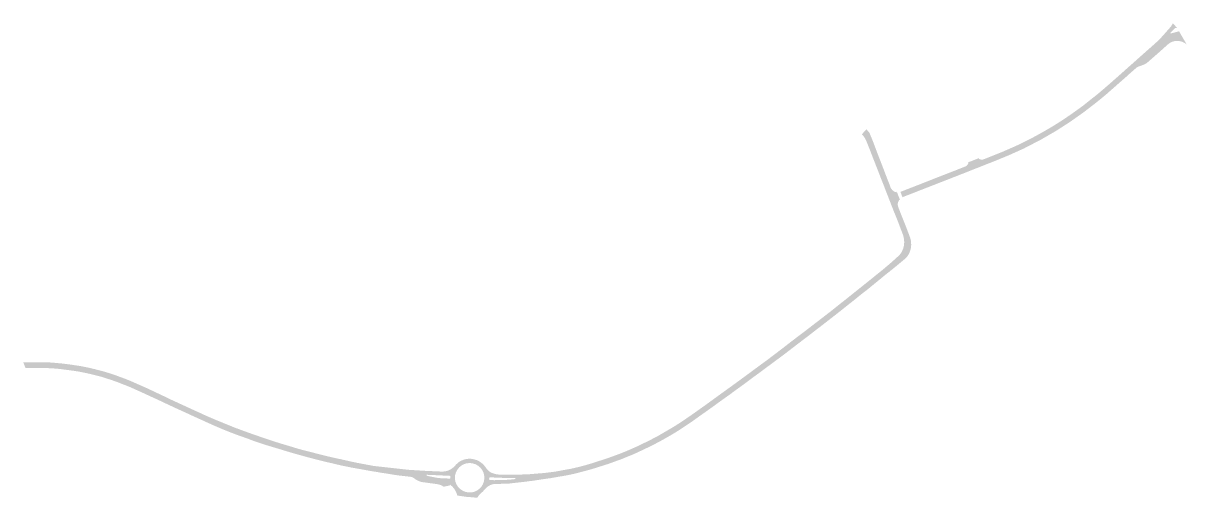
# Model space of a CAD drawing. Header units: inches. Extents: x 96691 to 101795, y 436648 to 442008.
# Drawn here: x 96691 to 97917, y 436648 to 437147 of the extents above; entities that cross this region are included whole.
import ezdxf

# ---------------------------------------------------------------- set-up
doc = ezdxf.new("R2010")
doc.units = ezdxf.units.IN
doc.header["$MEASUREMENT"] = 0

msp = doc.modelspace()

# ---------------------------------------------------------------- hatches: boundary and pattern name
for points in [[(97886.3, 437115.6), (97876.1, 437106.7), (97875.4, 437106.1), (97875.2, 437105.9), (97875, 437105.8), (97874.9, 437105.7), (97874.7, 437105.5), (97874.5, 437105.4), (97874.3, 437105.3), (97874.2, 437105.1), (97874, 437105), (97873.8, 437104.9), (97873.6, 437104.8), (97873.4, 437104.7), (97873.2, 437104.6), (97873, 437104.5), (97872.8, 437104.4), (97872.6, 437104.3), (97872.4, 437104.2), (97872.2, 437104.1), (97871.7, 437103.8), (97871.4, 437103.7), (97866.7, 437102), (97865.9, 437101.7), (97865.5, 437101.5), (97865, 437101.3), (97864.6, 437101.1), (97864.2, 437100.8), (97863.8, 437100.5), (97863.4, 437100.3), (97862.9, 437099.8), (97862.5, 437099.4), (97861.8, 437098.8), (97856.3, 437094), (97854.9, 437092.7), (97853.3, 437091.2), (97849.7, 437088.1), (97847.1, 437085.8), (97836.2, 437076.2), (97835, 437075.2), (97832, 437072.5), (97828, 437069.2), (97824.6, 437066.4), (97823.4, 437065.4), (97822.1, 437064.4), (97820.5, 437063.1), (97807.7, 437053.3), (97806.6, 437052.5), (97793.8, 437043.5), (97793.2, 437043.1), (97789.6, 437047.9), (97792.7, 437050), (97794.1, 437050.9), (97804.3, 437058.2), (97807.7, 437060.7), (97809.3, 437062), (97823.8, 437073.5), (97826, 437075.4), (97829.9, 437078.7), (97835.3, 437083.4), (97839.3, 437086.9), (97845.2, 437092.1), (97854.6, 437100.5), (97859.6, 437104.9), (97869.9, 437114.1), (97874.4, 437118.1), (97875.3, 437118.9), (97880.1, 437123.1), (97884.9, 437127.4), (97886, 437128.4), (97887.9, 437130.4), (97889.5, 437131.9), (97891, 437133.6), (97892.6, 437135.4), (97893, 437135.8), (97895.8, 437139), (97897.9, 437141.4), (97899.3, 437142.9), (97899.5, 437143.1), (97899.7, 437143.5), (97900.1, 437143.9), (97900.5, 437144.4), (97900.8, 437144.9), (97901.1, 437145.4), (97901.4, 437145.9), (97901.7, 437146.4), (97901.9, 437147), (97902.1, 437147.4), (97906.8, 437142.3), (97906.3, 437142.5), (97906, 437142.5), (97905.6, 437142.5), (97905.2, 437142.5), (97904.9, 437142.4), (97904.5, 437142.2), (97903.7, 437141.4), (97903, 437140.8), (97902.3, 437140.1), (97901.6, 437139.5), (97900.9, 437138.8), (97900.3, 437138.1), (97899.6, 437137.3), (97899.6, 437137), (97899.8, 437136.7), (97900.2, 437136.6), (97900.4, 437136.7), (97907.8, 437138.7), (97908.1, 437138.8), (97908.1, 437138.8), (97908.1, 437138.8), (97908.1, 437138.8), (97908.2, 437138.8), (97908.3, 437138.9), (97908.6, 437139.1), (97916.8, 437125), (97916.5, 437125.3), (97916.2, 437125.5), (97915.9, 437125.7), (97915.7, 437125.9), (97915.4, 437126.1), (97914.9, 437126.4), (97914.5, 437126.7), (97914, 437126.9), (97913.6, 437127.2), (97913.1, 437127.4), (97912.6, 437127.6), (97912.1, 437127.8), (97911.7, 437128), (97911.2, 437128.1), (97910.7, 437128.3), (97910.1, 437128.4), (97909.6, 437128.5), (97909, 437128.6), (97908.6, 437128.7), (97908, 437128.7), (97907.5, 437128.8), (97906.9, 437128.8), (97906.3, 437128.8), (97905.7, 437128.7), (97905.2, 437128.7), (97904.7, 437128.6), (97904.2, 437128.6), (97903.7, 437128.5), (97903.2, 437128.4), (97902.7, 437128.2), (97902.3, 437128.1), (97901.8, 437127.9), (97901.3, 437127.8), (97900.9, 437127.6), (97900.4, 437127.3), (97899.9, 437127.1), (97899.5, 437126.9), (97899.1, 437126.6), (97898.7, 437126.4), (97898.2, 437126.1), (97897.8, 437125.8), (97897.4, 437125.5), (97896.4, 437124.6), (97886.3, 437115.6)], [(97761.4, 437023.9), (97746.9, 437016.4), (97745.4, 437015.6), (97730.3, 437008.8), (97729.1, 437008.3), (97714.6, 437002.3), (97713, 437001.7), (97709.5, 437000.3), (97708.7, 437000), (97704, 436998.2), (97698, 436995.8), (97697.9, 437004.5), (97698.4, 437004.3), (97699, 437004.1), (97699.3, 437004), (97699.7, 437003.9), (97700.1, 437003.8), (97700.5, 437003.8), (97700.9, 437003.8), (97701.3, 437003.8), (97701.6, 437003.8), (97702, 437003.9), (97702.4, 437004), (97702.8, 437004.1), (97704.1, 437004.6), (97709.7, 437006.8), (97721.1, 437011.4), (97722.2, 437011.8), (97735, 437017.4), (97739.8, 437019.6), (97740.9, 437020.1), (97753.1, 437026.2), (97758.1, 437028.9), (97765.5, 437033), (97771.2, 437036.3), (97775.9, 437039.1), (97779.3, 437041.2), (97787.2, 437046.2), (97789.6, 437047.9), (97793.2, 437043.1), (97792.9, 437042.9), (97778.6, 437033.7), (97777.5, 437033.1), (97762.6, 437024.5), (97761.4, 437023.9)], [(97611.5, 436969.5), (97614.5, 436961.8), (97614.7, 436961.3), (97614.4, 436961.4), (97614.2, 436961.5), (97614, 436961.4), (97613.8, 436961.2), (97613.7, 436961), (97613.6, 436960.8), (97613.4, 436960.6), (97613.3, 436960.4), (97613.2, 436960.2), (97613.1, 436960), (97613, 436959.8), (97612.9, 436959.5), (97612.8, 436959.3), (97612.7, 436959.1), (97612.6, 436958.9), (97612.5, 436958.6), (97612.5, 436958.4), (97612.4, 436958.2), (97612.4, 436957.9), (97612.3, 436957.7), (97612.3, 436957.5), (97612.3, 436957.2), (97612.3, 436957), (97612.3, 436956.8), (97612.3, 436956.5), (97612.3, 436956.3), (97612.3, 436956), (97612.3, 436955.8), (97612.4, 436955.6), (97612.4, 436955.3), (97612.5, 436955.1), (97612.5, 436954.9), (97612.6, 436954.6), (97612.7, 436954.4), (97612.7, 436954.2), (97613, 436953.4), (97617.2, 436942.6), (97620.5, 436934.4), (97623.5, 436926.6), (97625.2, 436922), (97625.3, 436921.7), (97625.4, 436921.4), (97625.5, 436921), (97625.6, 436920.7), (97625.7, 436920.3), (97625.8, 436920), (97625.9, 436919.6), (97626, 436919.3), (97626.1, 436918.9), (97626.1, 436918.6), (97626.2, 436918.2), (97626.2, 436917.9), (97626.3, 436917.5), (97626.3, 436917.2), (97626.4, 436916.8), (97626.4, 436916.5), (97626.4, 436916.1), (97626.4, 436915.9), (97626.4, 436915.5), (97626.4, 436915.2), (97626.5, 436914.8), (97626.5, 436914.4), (97626.5, 436914.1), (97626.5, 436913.7), (97626.4, 436913.3), (97626.4, 436913), (97626.4, 436912.6), (97626.4, 436912.2), (97626.3, 436911.9), (97626.3, 436911.5), (97626.2, 436910.8), (97626.1, 436910.5), (97626, 436910.1), (97626, 436909.8), (97625.9, 436909.4), (97625.8, 436909.1), (97625.7, 436908.8), (97625.6, 436908.4), (97625.5, 436908.1), (97625.4, 436907.8), (97625.3, 436907.5), (97625.2, 436907.1), (97625.1, 436906.8), (97624.9, 436906.5), (97624.8, 436906.2), (97624.7, 436905.9), (97624.5, 436905.5), (97624.4, 436905.2), (97624.2, 436904.9), (97624.1, 436904.6), (97623.9, 436904.3), (97623.7, 436904), (97623.6, 436903.7), (97623.4, 436903.4), (97623.2, 436903.1), (97623, 436902.8), (97622.8, 436902.6), (97622.6, 436902.3), (97622.4, 436902), (97622.2, 436901.7), (97622, 436901.5), (97621.8, 436901.2), (97621.5, 436900.9), (97621.3, 436900.7), (97621.1, 436900.4), (97620.9, 436900.2), (97620.6, 436899.9), (97620.4, 436899.7), (97620.1, 436899.4), (97618.7, 436898.3), (97615.6, 436895.7), (97612.5, 436893.1), (97608.6, 436889.9), (97604.6, 436894.7), (97606.2, 436896.1), (97609.2, 436898.8), (97611.5, 436901), (97611.8, 436901.2), (97612.1, 436901.4), (97612.3, 436901.6), (97612.6, 436901.9), (97612.8, 436902.1), (97613.1, 436902.3), (97613.3, 436902.6), (97613.5, 436902.8), (97613.8, 436903), (97614, 436903.3), (97614.2, 436903.5), (97614.4, 436903.8), (97614.7, 436904), (97614.9, 436904.3), (97615.1, 436904.6), (97615.3, 436904.8), (97615.5, 436905.1), (97615.7, 436905.4), (97615.9, 436905.7), (97616, 436905.9), (97616.2, 436906.2), (97616.6, 436906.8), (97616.7, 436907.2), (97616.9, 436907.5), (97617, 436907.8), (97617.2, 436908.1), (97617.3, 436908.5), (97617.5, 436908.8), (97617.6, 436909.1), (97617.7, 436909.5), (97617.9, 436909.8), (97618, 436910.1), (97618.1, 436910.5), (97618.2, 436910.8), (97618.3, 436911.2), (97618.4, 436911.5), (97618.5, 436911.9), (97618.6, 436912.2), (97618.6, 436912.6), (97618.7, 436912.9), (97618.8, 436913.3), (97618.8, 436913.6), (97618.9, 436914), (97618.9, 436914.3), (97619, 436914.7), (97619, 436915.1), (97619, 436915.4), (97619, 436915.8), (97619.1, 436916.1), (97619.1, 436916.5), (97619.1, 436916.9), (97619.1, 436917.2), (97619.1, 436917.6), (97619, 436917.9), (97619, 436918.3), (97619, 436918.5), (97619, 436918.8), (97618.9, 436919.3), (97618.9, 436919.8), (97618.8, 436920.3), (97618.7, 436920.8), (97618.6, 436921.3), (97618.5, 436921.8), (97618.4, 436922.3), (97618.3, 436922.8), (97618.2, 436923.2), (97618.1, 436923.7), (97617.9, 436924.2), (97617.8, 436924.7), (97617.6, 436925.2), (97617.4, 436925.7), (97616.7, 436927.5), (97612.7, 436938.1), (97607.7, 436950.5), (97604, 436960), (97600.9, 436968), (97599.6, 436971.2), (97598, 436975.5), (97596.6, 436979), (97596.1, 436980.2), (97590.6, 436994.4), (97588.4, 437000), (97585, 437008.7), (97583.1, 437013.6), (97578.9, 437024.1), (97578.5, 437024.9), (97578.2, 437025.5), (97577.8, 437026.3), (97577.4, 437026.8), (97576.8, 437027.7), (97576.4, 437028.3), (97575.8, 437028.9), (97575.2, 437029.6), (97574.8, 437029.9), (97574.3, 437030.4), (97579.4, 437035.6), (97580.4, 437034.4), (97580.8, 437034.1), (97581.3, 437033.5), (97581.7, 437033.1), (97582, 437032.8), (97582.3, 437032.2), (97582.6, 437031.7), (97586, 437023.5), (97588.5, 437016.8), (97590.7, 437011), (97594.9, 437000.2), (97595, 437000), (97599.9, 436987.1), (97602.3, 436980.9), (97603.5, 436977.9), (97604.1, 436976.2), (97605.2, 436973.4), (97605.8, 436972.7), (97606.6, 436971.7), (97607.6, 436970.9), (97608.4, 436970.3), (97608.6, 436970.1), (97608.9, 436970), (97609.2, 436969.9), (97609.5, 436969.8), (97609.8, 436969.7), (97610.1, 436969.6), (97610.4, 436969.5), (97610.6, 436969.5), (97610.8, 436969.5), (97611, 436969.5), (97611.2, 436969.7), (97611.3, 436969.9), (97611.3, 436970.1), (97611.5, 436969.5)], [(97652.9, 436978.1), (97635.7, 436971.4), (97622.2, 436966.1), (97622, 436966.1), (97619.7, 436965.2), (97619.6, 436965.1), (97617.3, 436964.2), (97615.1, 436969.8), (97617.6, 436970.8), (97619.6, 436971.5), (97619.9, 436971.7), (97633.6, 436977), (97650.9, 436983.8), (97654.7, 436985.3), (97654.8, 436985.3), (97662.4, 436988.3), (97662.5, 436988.3), (97666.2, 436989.8), (97673.6, 436992.6), (97675.2, 436993.3), (97678, 436994.4), (97681.4, 436995.7), (97682.4, 436996.1), (97683.6, 436996.6), (97683.8, 436996.7), (97684, 436996.8), (97684.2, 436996.9), (97684.4, 436997), (97684.5, 436997.1), (97684.7, 436997.3), (97684.9, 436997.4), (97685, 436997.5), (97685.2, 436997.7), (97685.3, 436997.8), (97685.5, 436998), (97685.6, 436998.1), (97685.7, 436998.3), (97685.9, 436998.5), (97686, 436998.6), (97686.1, 436998.8), (97686.2, 436999), (97686.3, 436999.2), (97686.4, 436999.3), (97686.5, 436999.5), (97686.6, 436999.7), (97686.6, 436999.9), (97686.7, 437000.1), (97686.8, 437000.2), (97686.8, 437000.4), (97686.7, 437000.5), (97686.7, 437000.6), (97686.6, 437000.7), (97686.4, 437000.8), (97686.3, 437000.8), (97686.2, 437000.8), (97687, 437001.1), (97697.4, 437005.2), (97697.9, 437005.4), (97697.8, 437005.3), (97697.7, 437005.1), (97697.6, 437005), (97697.7, 437004.8), (97697.7, 437004.7), (97697.8, 437004.6), (97697.9, 437004.5), (97698, 436995.8), (97684.2, 436990.3), (97683.5, 436990), (97680.3, 436988.8), (97675.7, 436987), (97668.3, 436984.1), (97652.9, 436978.1)], [(97530.2, 436827.5), (97523, 436822), (97522.8, 436821.8), (97522.6, 436821.7), (97522.1, 436821.2), (97517.6, 436817.8), (97515.5, 436816.2), (97513.8, 436814.9), (97511.8, 436813.4), (97507.9, 436810.4), (97505.5, 436808.6), (97504.4, 436807.7), (97500, 436804.4), (97498.9, 436803.5), (97491.2, 436797.6), (97486.6, 436794.2), (97485.1, 436793.1), (97477.8, 436787.7), (97477.7, 436787.6), (97475.1, 436785.7), (97469.5, 436781.5), (97466, 436778.9), (97462.5, 436783.8), (97471.2, 436790.2), (97472.2, 436790.9), (97476.3, 436793.9), (97478.7, 436795.8), (97480.3, 436797), (97486.9, 436802), (97494.2, 436807.6), (97500, 436812.1), (97504.7, 436815.7), (97507.1, 436817.5), (97513.6, 436822.4), (97516, 436824.2), (97517.7, 436825.6), (97520.9, 436828), (97526.7, 436832.5), (97532.5, 436836.9), (97535.8, 436839.5), (97542.2, 436844.4), (97547.9, 436849), (97553.6, 436853.5), (97563.2, 436861.1), (97578.5, 436873.4), (97585, 436878.6), (97592, 436884.2), (97596.8, 436888.1), (97596.8, 436888.1), (97600.1, 436890.9), (97603.2, 436893.5), (97604.6, 436894.7), (97608.6, 436889.9), (97606.9, 436888.5), (97605.8, 436887.7), (97604.5, 436886.6), (97597.3, 436880.9), (97596.9, 436880.5), (97596.4, 436880.1), (97588.7, 436873.8), (97586, 436871.6), (97579.9, 436866.6), (97573.9, 436862), (97572.8, 436861.1), (97565.8, 436855.4), (97562.5, 436852.8), (97561.9, 436852.4), (97557.4, 436848.8), (97552.8, 436845.1), (97548.7, 436841.9), (97543.5, 436837.8), (97531, 436828.1), (97530.2, 436827.5)], [(96808, 436768.9), (96816.2, 436765.3), (96822, 436762.7), (96823.3, 436762.1), (96820.7, 436756.4), (96819.5, 436757), (96808.6, 436761.9), (96805.3, 436763.4), (96804, 436764), (96800.7, 436765.3), (96789.6, 436769.7), (96787.5, 436770.4), (96785, 436771.3), (96773.9, 436774.9), (96771.6, 436775.5), (96768.9, 436776.2), (96762.6, 436777.8), (96756.3, 436779.2), (96754.7, 436779.5), (96753.4, 436779.8), (96748, 436780.8), (96742.6, 436781.6), (96740.1, 436781.9), (96736.6, 436782.4), (96736.4, 436782.4), (96734.7, 436782.6), (96733.9, 436782.7), (96730.5, 436783.2), (96724.6, 436783.8), (96723.9, 436783.8), (96718.7, 436784.1), (96717.2, 436784.2), (96713.5, 436784.3), (96709.2, 436784.3), (96701.2, 436784.3), (96700.1, 436784.3), (96699.5, 436784.3), (96695.9, 436784.3), (96694.6, 436784.3), (96693.3, 436784.2), (96690.9, 436790.3), (96692.2, 436790.3), (96695.5, 436790.3), (96703.8, 436790.3), (96705.8, 436790.4), (96714.1, 436790.3), (96715.3, 436790.3), (96718.5, 436790.2), (96721.8, 436790), (96725, 436789.7), (96728.3, 436789.4), (96732.5, 436789), (96739.7, 436788.1), (96749.7, 436786.6), (96750.9, 436786.4), (96753.1, 436786), (96760, 436784.6), (96766.8, 436783), (96769, 436782.4), (96774.1, 436781.1), (96779.3, 436779.6), (96784.6, 436777.9), (96786.8, 436777.2), (96788.9, 436776.4), (96795.5, 436774), (96802, 436771.5), (96804.1, 436770.6), (96808, 436768.9)], [(97382.9, 436719.5), (97377.3, 436716), (97370.3, 436711.9), (97363.7, 436708.2), (97358.9, 436705.6), (97353.4, 436702.8), (97350.9, 436701.5), (97350, 436701.1), (97341.8, 436697.2), (97340.5, 436696.6), (97338.4, 436702.1), (97350.9, 436708.2), (97359.5, 436712.7), (97376.3, 436722.5), (97384.5, 436727.7), (97392.5, 436733.2), (97395, 436734.9), (97408.4, 436744.4), (97414.2, 436748.6), (97424.1, 436755.8), (97439.9, 436767.2), (97455.6, 436778.7), (97462.5, 436783.8), (97466, 436778.9), (97463.7, 436777.3), (97457.2, 436772.5), (97451.2, 436768), (97446.4, 436764.5), (97438.2, 436758.6), (97437.1, 436757.7), (97437, 436757.6), (97429.7, 436752.4), (97422.4, 436747.2), (97421.4, 436746.5), (97420.5, 436745.8), (97419.8, 436745.3), (97419.6, 436745.1), (97412.2, 436739.8), (97409.8, 436738.1), (97403.2, 436733.5), (97397.7, 436729.5), (97394, 436726.9), (97386.6, 436722), (97382.9, 436719.5)], [(96878.6, 436736.3), (96888.1, 436732.1), (96885.9, 436726.4), (96882, 436728.2), (96870.5, 436733.4), (96861.2, 436737.7), (96853.2, 436741.3), (96839.7, 436747.6), (96837.5, 436748.7), (96820.7, 436756.4), (96823.3, 436762.1), (96841.1, 436753.7), (96845.8, 436751.4), (96859.7, 436745), (96869.7, 436740.4), (96876.6, 436737.3), (96878.6, 436736.3)], [(96989.6, 436696.9), (96998.3, 436694.7), (97000, 436694.2), (97005.8, 436692.8), (97007, 436692.5), (97005.4, 436686.6), (97005.3, 436686.6), (97004.2, 436686.9), (97004.1, 436686.9), (97000, 436687.9), (96994.4, 436689.4), (96992, 436690), (96986.1, 436691.6), (96976.4, 436694.3), (96968.6, 436696.6), (96962.7, 436698.4), (96951.7, 436701.7), (96945.7, 436703.5), (96938.1, 436706), (96930.8, 436708.6), (96930.6, 436708.7), (96929.9, 436709), (96929.4, 436709.2), (96920, 436712.6), (96918.8, 436713), (96918.7, 436713), (96918.5, 436713.1), (96915, 436714.3), (96908.6, 436716.8), (96902.5, 436719.2), (96901, 436719.8), (96890.6, 436724.3), (96887.6, 436725.7), (96885.9, 436726.4), (96888.1, 436732.1), (96891.4, 436730.7), (96894.4, 436729.4), (96906.8, 436724.4), (96915, 436721), (96915.6, 436720.9), (96926.9, 436716.7), (96930.9, 436715.3), (96934.9, 436713.9), (96948.2, 436709.3), (96949.4, 436708.9), (96954.3, 436707.3), (96963.9, 436704.3), (96968, 436703.1), (96972.1, 436701.9), (96980.8, 436699.2), (96989.6, 436696.9)], [(97328.3, 436691.3), (97320.8, 436688.2), (97316, 436686.5), (97307.5, 436683.4), (97292, 436678.5), (97290.7, 436678.1), (97289.1, 436683.7), (97306.4, 436689.3), (97318.5, 436693.7), (97324.4, 436696), (97331.4, 436699), (97338.4, 436702.1), (97340.5, 436696.6), (97336.7, 436694.8), (97332.4, 436692.9), (97328.3, 436691.3)], [(97024.1, 436688.5), (97022.7, 436682.5), (97021.5, 436682.7), (97018.3, 436683.5), (97015.8, 436684.1), (97011.4, 436685.1), (97009, 436685.7), (97006.5, 436686.3), (97005.4, 436686.6), (97007, 436692.5), (97008.1, 436692.2), (97008.4, 436692.1), (97008.9, 436692), (97010.9, 436691.5), (97015.2, 436690.5), (97019.7, 436689.5), (97022.2, 436689), (97022.9, 436688.8), (97024.1, 436688.5)], [(97272, 436673.1), (97269.7, 436672.6), (97265.6, 436671.7), (97259.1, 436670.5), (97254.2, 436669.7), (97246.9, 436668.4), (97237, 436667), (97230.3, 436666), (97229.5, 436665.8), (97223.6, 436665.1), (97222.9, 436672.4), (97240.1, 436673.8), (97249.8, 436675), (97251.8, 436675.3), (97266.5, 436678), (97267.8, 436678.2), (97275.7, 436680), (97283.6, 436682.1), (97287.7, 436683.3), (97289.1, 436683.7), (97290.7, 436678.1), (97289.1, 436677.6), (97287.9, 436677.3), (97283.9, 436676.2), (97275.1, 436673.9), (97274.2, 436673.7), (97272, 436673.1)]]:
    msp.add_hatch(color=256).paths.add_polyline_path(points, flags=0)
h = msp.add_hatch(color=256)
h.paths.add_polyline_path([(97175.2, 436654.3), (97172.2, 436651.6), (97171.3, 436650.7), (97171.2, 436650.5), (97170.6, 436649.8), (97170.4, 436649.5), (97170.1, 436649), (97169.8, 436648.6), (97169.5, 436648.1), (97169.4, 436647.7), (97162.7, 436648.3), (97162.5, 436648.3), (97162.3, 436648.3), (97161.9, 436648.4), (97158.3, 436648.6), (97158.1, 436648.6), (97148.3, 436650), (97148, 436650.8), (97147.8, 436651.5), (97147.6, 436652.2), (97147.3, 436652.8), (97147, 436653.5), (97146.7, 436654.1), (97146.4, 436654.8), (97146, 436655.4), (97145.7, 436656), (97145.3, 436656.6), (97144.9, 436657.2), (97144.5, 436657.7), (97144, 436658.3), (97143.6, 436658.8), (97143.1, 436659.3), (97142.7, 436659.7), (97141.8, 436660.5), (97140.8, 436661.4), (97140.4, 436661.3), (97140.2, 436661), (97140.2, 436660.6), (97133.8, 436659.3), (97133.1, 436659.8), (97132.6, 436660.1), (97132, 436660.4), (97131.4, 436660.7), (97130.8, 436661), (97130.1, 436661.2), (97129.7, 436661.4), (97128.5, 436661.7), (97128.3, 436661.7), (97127.8, 436661.9), (97127.2, 436662), (97126.6, 436662.1), (97111.3, 436664.2), (97111, 436664.3), (97110.6, 436664.3), (97110.3, 436664.4), (97109.9, 436664.5), (97109.6, 436664.6), (97109.2, 436664.7), (97108.6, 436664.9), (97108.2, 436665), (97107.9, 436665.2), (97107.6, 436665.3), (97107.3, 436665.4), (97107, 436665.6), (97106.7, 436665.7), (97106.4, 436665.8), (97106.1, 436666), (97105.8, 436666.1), (97105.5, 436666.3), (97105.2, 436666.5), (97104.9, 436666.7), (97104.6, 436666.8), (97104.4, 436667), (97104.1, 436667.2), (97103.8, 436667.4), (97103.6, 436667.6), (97103.2, 436667.9), (97102.8, 436668.2), (97102.4, 436668.5), (97102, 436668.7), (97101.5, 436669), (97101.1, 436669.2), (97100.6, 436669.3), (97100.2, 436669.5), (97099.7, 436669.6), (97099.2, 436669.7), (97098.7, 436669.8), (97097.3, 436670), (97096.1, 436670.1), (97091.6, 436670.6), (97086.2, 436671.2), (97082.1, 436671.8), (97076.9, 436672.7), (97067, 436674.2), (97066.5, 436674.3), (97065.8, 436674.4), (97065.6, 436674.5), (97057.3, 436675.8), (97050.8, 436677), (97042.9, 436678.4), (97037.2, 436679.4), (97031.8, 436680.5), (97026.2, 436681.6), (97025.2, 436681.9), (97024.1, 436682.1), (97022.7, 436682.5), (97024.1, 436688.5), (97024.9, 436688.4), (97027.6, 436687.8), (97035.9, 436685.9), (97041.8, 436684.7), (97043, 436684.4), (97044.2, 436684.2), (97059, 436681.4), (97060.3, 436681.2), (97096, 436677.2), (97113.4, 436676.1), (97117.5, 436675.9), (97130.8, 436675.3), (97131.4, 436675.3), (97131.8, 436675.3), (97132.2, 436675.3), (97132.9, 436675.3), (97133.5, 436675.3), (97134.2, 436675.4), (97134.8, 436675.5), (97135.5, 436675.6), (97136.1, 436675.7), (97136.7, 436675.8), (97137.4, 436676), (97138, 436676.2), (97138.6, 436676.4), (97139.1, 436676.6), (97139.7, 436676.9), (97140.1, 436677.1), (97140.7, 436677.4), (97141.3, 436677.7), (97141.9, 436678.1), (97142.5, 436678.5), (97143, 436678.9), (97143.6, 436679.3), (97144.1, 436679.7), (97144.5, 436680.1), (97145.4, 436681), (97146.3, 436682), (97146.6, 436682.4), (97146.9, 436682.7), (97147.2, 436683), (97147.6, 436683.3), (97147.9, 436683.6), (97148.3, 436683.9), (97148.6, 436684.2), (97149, 436684.5), (97149.3, 436684.8), (97149.7, 436685.1), (97150.3, 436685.5), (97150.6, 436685.7), (97150.9, 436685.9), (97151.2, 436686), (97151.5, 436686.2), (97151.8, 436686.4), (97152, 436686.5), (97152.3, 436686.7), (97152.6, 436686.8), (97152.9, 436687), (97153.2, 436687.1), (97153.5, 436687.2), (97153.9, 436687.3), (97154.2, 436687.5), (97154.5, 436687.6), (97154.8, 436687.7), (97155.1, 436687.8), (97155.4, 436687.9), (97155.7, 436688), (97156.1, 436688.1), (97156.4, 436688.2), (97156.7, 436688.2), (97157, 436688.3), (97157.3, 436688.4), (97157.7, 436688.4), (97158, 436688.5), (97158.3, 436688.5), (97158.7, 436688.6), (97159, 436688.6), (97159.3, 436688.6), (97159.6, 436688.7), (97160, 436688.7), (97160.3, 436688.7), (97160.6, 436688.7), (97161, 436688.7), (97161.3, 436688.7), (97161.6, 436688.7), (97162, 436688.7), (97162.3, 436688.7), (97162.6, 436688.7), (97163, 436688.7), (97163.3, 436688.6), (97163.6, 436688.6), (97164, 436688.5), (97164.3, 436688.5), (97164.6, 436688.4), (97165, 436688.4), (97165.3, 436688.3), (97165.6, 436688.3), (97165.9, 436688.2), (97166.3, 436688.1), (97166.6, 436688), (97166.9, 436687.9), (97167.2, 436687.8), (97167.5, 436687.7), (97167.9, 436687.6), (97168.2, 436687.5), (97168.5, 436687.4), (97168.8, 436687.3), (97169.1, 436687.1), (97169.4, 436687), (97169.7, 436686.9), (97170, 436686.7), (97170.3, 436686.6), (97170.6, 436686.4), (97170.9, 436686.3), (97171.2, 436686.1), (97171.5, 436685.9), (97171.8, 436685.8), (97172.1, 436685.6), (97172.3, 436685.4), (97172.6, 436685.2), (97172.9, 436685), (97173.2, 436684.8), (97173.4, 436684.6), (97173.7, 436684.4), (97173.9, 436684.2), (97174.2, 436684), (97174.5, 436683.8), (97174.7, 436683.5), (97175, 436683.3), (97175.2, 436683.1), (97175.4, 436682.9), (97175.7, 436682.6), (97175.9, 436682.4), (97176.1, 436682.1), (97176.3, 436681.9), (97176.6, 436681.6), (97176.8, 436681.4), (97177, 436681.1), (97177.8, 436680.1), (97178.9, 436678.6), (97179.3, 436678.1), (97179.5, 436677.7), (97179.8, 436677.4), (97180.1, 436677.1), (97180.4, 436676.8), (97180.7, 436676.5), (97181, 436676.2), (97181.3, 436675.9), (97181.6, 436675.6), (97182, 436675.4), (97182.3, 436675.1), (97182.7, 436674.9), (97183, 436674.7), (97183.5, 436674.4), (97184.2, 436674.1), (97184.8, 436673.8), (97185.2, 436673.7), (97185.6, 436673.5), (97186, 436673.4), (97186.4, 436673.3), (97186.8, 436673.1), (97187.2, 436673), (97187.6, 436672.9), (97188, 436672.8), (97188.4, 436672.7), (97188.8, 436672.6), (97189.2, 436672.5), (97189.7, 436672.5), (97190.1, 436672.4), (97190.5, 436672.3), (97190.9, 436672.3), (97191.3, 436672.2), (97193.2, 436672.1), (97194.6, 436672.1), (97201, 436671.9), (97207.5, 436671.9), (97222.9, 436672.4), (97223.6, 436665.1), (97221.6, 436664.8), (97217.2, 436664.3), (97210.2, 436663.5), (97202.2, 436662.6), (97200, 436662.4), (97198.7, 436662.5), (97188.7, 436662.2), (97188.4, 436662.2), (97187.9, 436662.2), (97187.4, 436662.2), (97186.9, 436662.1), (97186.5, 436662.1), (97186, 436662), (97185.5, 436661.9), (97185.1, 436661.8), (97184.6, 436661.6), (97184.2, 436661.5), (97183.7, 436661.3), (97183.3, 436661.2), (97182.9, 436661), (97181.9, 436660.4), (97181.6, 436660.3), (97181.2, 436660.1), (97180.8, 436659.8), (97180.3, 436659.5), (97179.9, 436659.2), (97179.5, 436658.9), (97179.1, 436658.5), (97178.7, 436658.2), (97178.3, 436657.8), (97177.9, 436657.4), (97177.6, 436657.1), (97177.3, 436656.8), (97177, 436656.3), (97176.8, 436656.1), (97176.6, 436655.9), (97176.4, 436655.6), (97176.2, 436655.4), (97176, 436655.2), (97175.8, 436655), (97175.6, 436654.8), (97175.4, 436654.5), (97175.2, 436654.3)], flags=0)
h.paths.add_polyline_path([(97154.4, 436654.9), (97154.9, 436654.7), (97155.4, 436654.5), (97155.9, 436654.3), (97156.4, 436654.1), (97156.9, 436653.9), (97157.4, 436653.8), (97157.9, 436653.7), (97158.4, 436653.6), (97159, 436653.5), (97159.5, 436653.4), (97160, 436653.4), (97160.5, 436653.3), (97161.1, 436653.3), (97161.6, 436653.3), (97162.1, 436653.3), (97162.7, 436653.4), (97163.2, 436653.4), (97163.7, 436653.5), (97164.3, 436653.6), (97164.8, 436653.7), (97165.3, 436653.8), (97165.8, 436653.9), (97166.3, 436654.1), (97166.8, 436654.3), (97167.3, 436654.5), (97167.7, 436654.7), (97168.2, 436654.9), (97168.7, 436655.1), (97169.1, 436655.4), (97169.5, 436655.7), (97170, 436656), (97170.4, 436656.3), (97170.8, 436656.6), (97171.2, 436656.9), (97171.6, 436657.2), (97172, 436657.6), (97172.3, 436657.9), (97172.7, 436658.3), (97173, 436658.7), (97173.3, 436659.1), (97173.7, 436659.5), (97174, 436659.9), (97174.2, 436660.4), (97174.5, 436660.8), (97174.8, 436661.2), (97175, 436661.7), (97175.2, 436662.2), (97175.4, 436662.6), (97175.6, 436663.1), (97175.8, 436663.6), (97176, 436664.1), (97176.1, 436664.6), (97176.3, 436665.1), (97176.4, 436665.6), (97176.5, 436666.1), (97176.5, 436666.6), (97176.6, 436667.1), (97176.6, 436667.6), (97176.7, 436668), (97176.7, 436668.5), (97176.7, 436668.7), (97176.7, 436669.1), (97176.7, 436669.6), (97176.7, 436670.1), (97176.6, 436670.6), (97176.5, 436671.1), (97176.5, 436671.6), (97176.4, 436672.1), (97176.2, 436672.6), (97176.1, 436673.1), (97175.9, 436673.6), (97175.8, 436674.1), (97175.6, 436674.5), (97175.4, 436675), (97175.2, 436675.5), (97174.9, 436675.9), (97174.6, 436676.6), (97174.3, 436677), (97174, 436677.5), (97173.7, 436677.9), (97173.4, 436678.3), (97173.1, 436678.7), (97172.7, 436679.1), (97172.4, 436679.5), (97172, 436679.8), (97171.6, 436680.2), (97171.2, 436680.5), (97170.8, 436680.9), (97170.4, 436681.2), (97170, 436681.5), (97169.6, 436681.8), (97169.1, 436682), (97168.7, 436682.3), (97168.2, 436682.5), (97167.7, 436682.8), (97167.3, 436683), (97166.8, 436683.2), (97166.3, 436683.3), (97165.8, 436683.5), (97165.3, 436683.7), (97164.8, 436683.8), (97164.3, 436683.9), (97163.8, 436684), (97163.3, 436684.1), (97162.8, 436684.1), (97162.2, 436684.2), (97161.7, 436684.2), (97161.2, 436684.2), (97160.7, 436684.2), (97160.2, 436684.2), (97159.6, 436684.1), (97159.1, 436684.1), (97158.6, 436684), (97158.1, 436683.9), (97157.6, 436683.8), (97157.1, 436683.7), (97156.6, 436683.5), (97156.1, 436683.4), (97155.7, 436683.2), (97155.2, 436683), (97154.7, 436682.8), (97154.2, 436682.5), (97153.8, 436682.3), (97153.3, 436682.1), (97152.9, 436681.8), (97152.5, 436681.5), (97152.1, 436681.2), (97151.7, 436680.9), (97151.3, 436680.6), (97150.9, 436680.2), (97150.5, 436679.9), (97150.1, 436679.5), (97149.8, 436679.1), (97149.4, 436678.8), (97149.1, 436678.4), (97148.8, 436678), (97148.5, 436677.5), (97148.2, 436677.1), (97147.9, 436676.7), (97147.7, 436676.2), (97147.5, 436675.8), (97147.2, 436675.3), (97147, 436674.8), (97146.8, 436674.4), (97146.6, 436673.9), (97146.4, 436673.2), (97146.3, 436672.7), (97146.1, 436672.2), (97146, 436671.7), (97145.9, 436671.2), (97145.9, 436670.6), (97145.8, 436670.1), (97145.8, 436669.6), (97145.8, 436669.1), (97145.8, 436668.6), (97145.8, 436668.1), (97145.8, 436667.6), (97145.8, 436667.1), (97145.9, 436666.6), (97146, 436666), (97146.1, 436665.5), (97146.2, 436665), (97146.3, 436664.5), (97146.5, 436664.1), (97146.6, 436663.6), (97146.8, 436663.1), (97147, 436662.6), (97147.2, 436662.1), (97147.5, 436661.7), (97147.7, 436661.2), (97148, 436660.8), (97148.2, 436660.4), (97148.5, 436659.9), (97148.8, 436659.5), (97149.1, 436659.1), (97149.4, 436658.7), (97149.8, 436658.3), (97150.1, 436658), (97150.5, 436657.6), (97150.9, 436657.2), (97151.3, 436656.9), (97151.7, 436656.6), (97152.1, 436656.3), (97152.6, 436656), (97153, 436655.7), (97153.5, 436655.4), (97153.9, 436655.1), (97154.4, 436654.9)], flags=0)
h.paths.add_polyline_path([(97139.9, 436667.8), (97139.9, 436667.8), (97140.2, 436667.9), (97140.5, 436668), (97140.8, 436668.3), (97140.9, 436668.6), (97141, 436669.3), (97141, 436669.8), (97141, 436669.8), (97141, 436669.8), (97141, 436669.8), (97141, 436669.9), (97141, 436670.1), (97140.8, 436670.4), (97140.6, 436670.7), (97140.2, 436670.8), (97123, 436671.6), (97118.6, 436671.8), (97116.1, 436671.9), (97116, 436671.8), (97116, 436671.8), (97116, 436671.8), (97116, 436671.8), (97116, 436671.8), (97115.9, 436671.6), (97115.8, 436671.3), (97116, 436671), (97118.7, 436670.3), (97121.3, 436669.8), (97124.9, 436669.1), (97125.9, 436668.9), (97126.9, 436668.7), (97127.8, 436668.6), (97128.8, 436668.5), (97129.8, 436668.4), (97130.8, 436668.3), (97131.9, 436668.2), (97139.8, 436667.9), (97139.9, 436667.8), (97139.9, 436667.8), (97139.9, 436667.8)], flags=0)
h.paths.add_polyline_path([(97181.7, 436667.5), (97181.7, 436667.5), (97181.7, 436667.5), (97181.7, 436667.3), (97181.9, 436666.9), (97182.1, 436666.6), (97182.4, 436666.5), (97182.6, 436666.5), (97183.7, 436666.4), (97184.7, 436666.3), (97185.7, 436666.3), (97186.7, 436666.2), (97199.7, 436666.5), (97200.9, 436666.6), (97202.2, 436666.6), (97203.4, 436666.7), (97204.7, 436666.9), (97207.7, 436667.2), (97209.1, 436667.4), (97209.4, 436667.5), (97209.5, 436667.9), (97209.4, 436668.2), (97209.1, 436668.4), (97208.9, 436668.4), (97203.8, 436668.5), (97200.8, 436668.5), (97194.9, 436668.7), (97182.8, 436669.2), (97182.5, 436669.1), (97182.2, 436669), (97181.9, 436668.7), (97181.8, 436668.3), (97181.8, 436667.8), (97181.7, 436667.6), (97181.7, 436667.5), (97181.7, 436667.5)], flags=0)

doc.saveas('drawing.dxf')
